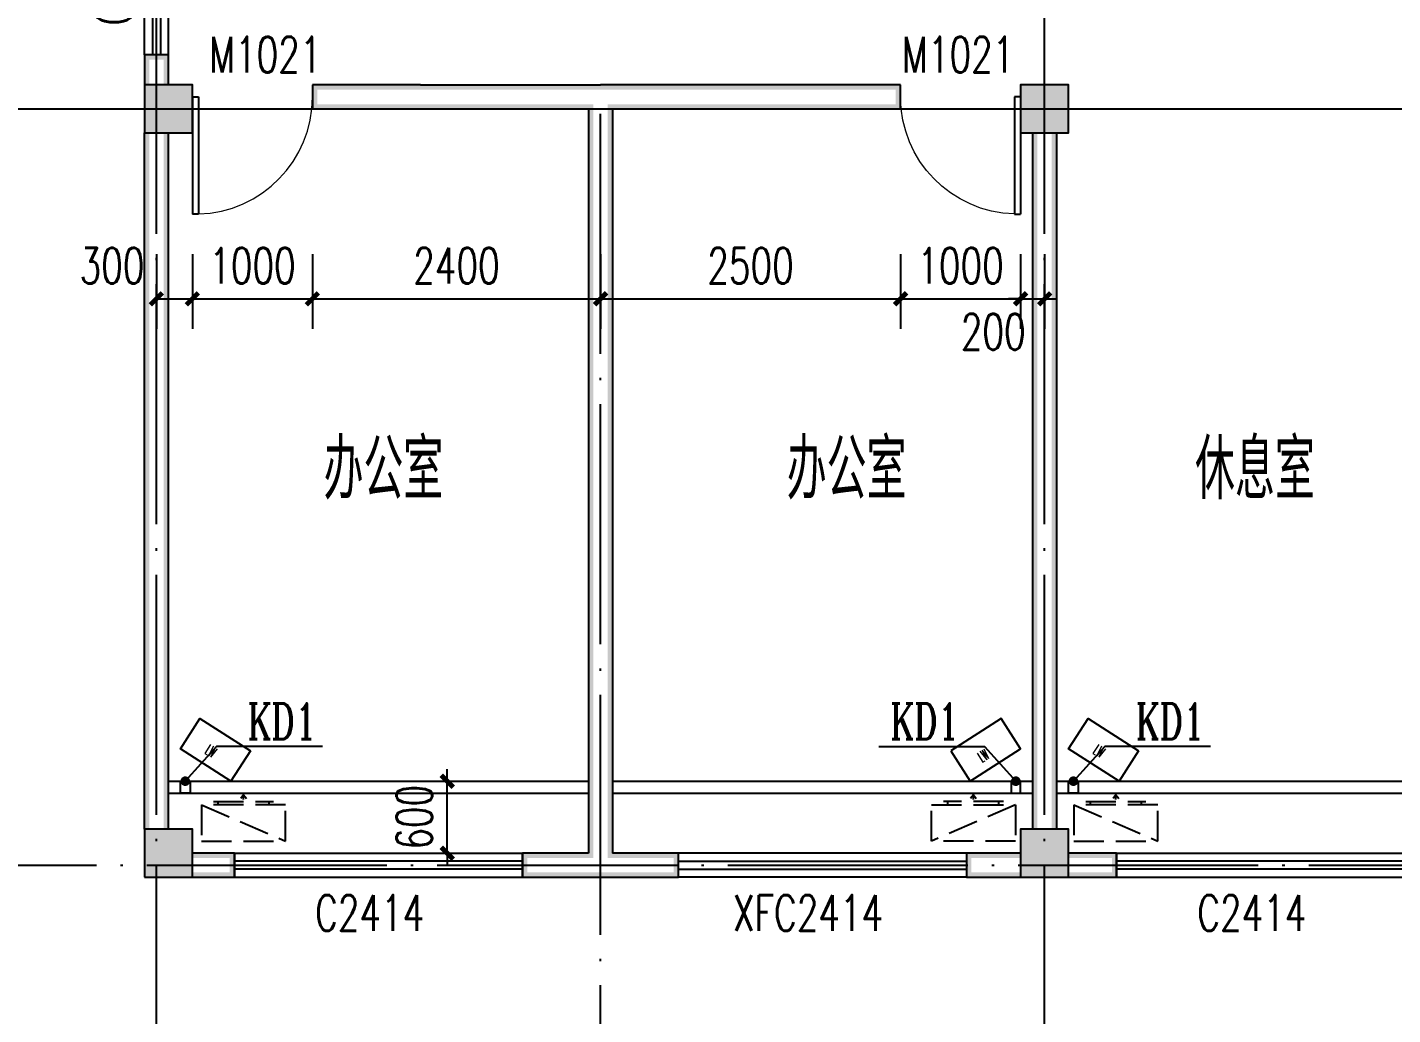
# Model space of a CAD drawing. Extents: x 5904849 to 6011887, y -826029 to -177002.
# Drawn here: x 5922338 to 5933714, y -528306 to -520080 of the extents above; entities that cross this region are included whole.
import ezdxf

# ---------------------------------------------------------------- set-up
doc = ezdxf.new("R2010")
doc.units = 0
doc.header["$LTSCALE"] = 1000
doc.header["$MEASUREMENT"] = 0
doc.linetypes.add('DASH', pattern=[0.35, 0.25, -0.1])
doc.linetypes.add('DOTE', pattern=[2.42, 2, -0.2, 0.02, -0.2])
doc.layers.get('0').update_dxf_attribs({"linetype": 'CONTINUOUS'})
doc.layers.get('Defpoints').update_dxf_attribs({"linetype": 'CONTINUOUS'})
for name, color, linetype in [('COLUMN', 9, 'CONTINUOUS'), ('DIM_SYMB', 3, 'CONTINUOUS'), ('DOTE', 252, 'CONTINUOUS'), ('PUB_DIM', 3, 'CONTINUOUS'), ('PUB_HATCH', 8, 'CONTINUOUS'), ('PUB_TEXT', 7, 'CONTINUOUS'), ('PUB_WALL', 9, 'CONTINUOUS'), ('WALL', 2, 'CONTINUOUS'), ('WINDOW', 4, 'CONTINUOUS'), ('WINDOW_TEXT', 7, 'CONTINUOUS'), ('厨卫布置', 6, 'CONTINUOUS'), ('填充', 251, 'CONTINUOUS'), ('排水', 221, 'CONTINUOUS')]:
    doc.layers.add(name, color=color, linetype=linetype)
doc.styles.add('_TCH_DIM_T3', font='SIMPLEX', dxfattribs={"width": 0.705882, "bigfont": 'GBCBIG'})
doc.styles.add('_TCH_LABEL', font='COMPLEX', dxfattribs={"bigfont": 'GBCBIG'})
doc.styles.add('_TCH_WINDOW', font='SIMPLEX', dxfattribs={"height": 3.5, "bigfont": 'GBCBIG'})
doc.styles.add('DIM_FONT', font='SIMPLEX', dxfattribs={"width": 0.7, "bigfont": 'GBCBIG'})
doc.styles.add('schuco', font='sceie.shx', dxfattribs={"width": 0.7, "bigfont": 'sceic.shx'})
doc.dimstyles.new('_TCH_ARCH&&100', dxfattribs={"dimtxt": 297.5, "dimasz": 100, "dimexe": 250, "dimexo": 300, "dimgap": 126.25, "dimtad": 1, "dimdec": 0, "dimzin": 0, "dimdsep": 46, "dimtxsty": '_TCH_DIM_T3', "dimblk": 'ARCHTICK', "dimcen": 0.09, "dimclrt": 7, "dimazin": 2, "dimtfac": 1, "dimtdec": 0, "dimtix": 1, "dimtmove": 2, "dimatfit": 3, "dimfxl": 0, "dimtolj": 1, "dimtzin": 0, "dimarcsym": 0})

# ---------------------------------------------------------------- blocks, each defined once
blk = doc.blocks.new('_ArchTick')
at = {"color": 0, "linetype": 'ByBlock', "const_width": 0.4}
blk.add_lwpolyline([(-0.5, -0.5), (0.5, 0.5)], dxfattribs=at)
blk = doc.blocks.new('*D908')
at = {"layer": 'Defpoints', "color": 0}
for p in [(5930614, -521671), (5930814, -521671), (5930814, -522342)]:
    blk.add_point(p, dxfattribs=at)
at = {"layer": 'PUB_DIM', "color": 0, "lineweight": -2}
for p, q in [((5930614, -521971), (5930614, -522592)), ((5930814, -521971), (5930814, -522592)), ((5930614, -522342), (5930514, -522342)), ((5930614, -522342), (5930814, -522342)), ((5930814, -522342), (5930914, -522342))]:
    blk.add_line(p, q, dxfattribs=at)
at = {"layer": 'PUB_DIM', "color": 0, "lineweight": -2, "xscale": 100, "yscale": 100, "zscale": 100}
blk.add_blockref('_ArchTick', (5930614, -522342), dxfattribs=at)
at = {"layer": 'PUB_DIM', "color": 0, "lineweight": -2, "xscale": 100, "yscale": 100, "zscale": 100, "rotation": 180}
blk.add_blockref('_ArchTick', (5930814, -522342), dxfattribs=at)
at = {"layer": 'PUB_DIM', "color": 7, "insert": (5930386, -522617), "char_height": 297.5, "attachment_point": 5, "style": '_TCH_DIM_T3'}
blk.add_mtext('\\A1;200', dxfattribs=at)
blk = doc.blocks.new('*D909')
at = {"layer": 'Defpoints', "color": 0}
for p in [(5929614, -521671), (5930614, -521671), (5930614, -522342)]:
    blk.add_point(p, dxfattribs=at)
at = {"layer": 'PUB_DIM', "color": 0, "lineweight": -2}
for p, q in [((5929614, -521971), (5929614, -522592)), ((5930614, -521971), (5930614, -522592)), ((5929614, -522342), (5930614, -522342))]:
    blk.add_line(p, q, dxfattribs=at)
at = {"layer": 'PUB_DIM', "color": 0, "lineweight": -2, "xscale": 100, "yscale": 100, "zscale": 100, "rotation": 180}
blk.add_blockref('_ArchTick', (5929614, -522342), dxfattribs=at)
at = {"layer": 'PUB_DIM', "color": 0, "lineweight": -2, "xscale": 100, "yscale": 100, "zscale": 100}
blk.add_blockref('_ArchTick', (5930614, -522342), dxfattribs=at)
at = {"layer": 'PUB_DIM', "color": 7, "insert": (5930114, -522067), "char_height": 297.5, "attachment_point": 5, "style": '_TCH_DIM_T3'}
blk.add_mtext('\\A1;1000', dxfattribs=at)
blk = doc.blocks.new('*D910')
at = {"layer": 'Defpoints', "color": 0}
for p in [(5927114, -521671), (5929614, -521671), (5929614, -522342)]:
    blk.add_point(p, dxfattribs=at)
at = {"layer": 'PUB_DIM', "color": 0, "lineweight": -2}
for p, q in [((5927114, -521971), (5927114, -522592)), ((5929614, -521971), (5929614, -522592)), ((5927114, -522342), (5929614, -522342))]:
    blk.add_line(p, q, dxfattribs=at)
at = {"layer": 'PUB_DIM', "color": 0, "lineweight": -2, "xscale": 100, "yscale": 100, "zscale": 100, "rotation": 180}
blk.add_blockref('_ArchTick', (5927114, -522342), dxfattribs=at)
at = {"layer": 'PUB_DIM', "color": 0, "lineweight": -2, "xscale": 100, "yscale": 100, "zscale": 100}
blk.add_blockref('_ArchTick', (5929614, -522342), dxfattribs=at)
at = {"layer": 'PUB_DIM', "color": 7, "insert": (5928364, -522067), "char_height": 297.5, "attachment_point": 5, "style": '_TCH_DIM_T3'}
blk.add_mtext('\\A1;2500', dxfattribs=at)
blk = doc.blocks.new('*D911')
at = {"layer": 'Defpoints', "color": 0}
for p in [(5924714, -521671), (5927114, -521671), (5927114, -522342)]:
    blk.add_point(p, dxfattribs=at)
at = {"layer": 'PUB_DIM', "color": 0, "lineweight": -2}
for p, q in [((5924714, -521971), (5924714, -522592)), ((5927114, -521971), (5927114, -522592)), ((5924714, -522342), (5927114, -522342))]:
    blk.add_line(p, q, dxfattribs=at)
at = {"layer": 'PUB_DIM', "color": 0, "lineweight": -2, "xscale": 100, "yscale": 100, "zscale": 100, "rotation": 180}
blk.add_blockref('_ArchTick', (5924714, -522342), dxfattribs=at)
at = {"layer": 'PUB_DIM', "color": 0, "lineweight": -2, "xscale": 100, "yscale": 100, "zscale": 100}
blk.add_blockref('_ArchTick', (5927114, -522342), dxfattribs=at)
at = {"layer": 'PUB_DIM', "color": 7, "insert": (5925914, -522067), "char_height": 297.5, "attachment_point": 5, "style": '_TCH_DIM_T3'}
blk.add_mtext('\\A1;2400', dxfattribs=at)
blk = doc.blocks.new('*D912')
at = {"layer": 'Defpoints', "color": 0}
for p in [(5923714, -521671), (5924714, -521671), (5924714, -522342)]:
    blk.add_point(p, dxfattribs=at)
at = {"layer": 'PUB_DIM', "color": 0, "lineweight": -2}
for p, q in [((5923714, -521971), (5923714, -522592)), ((5924714, -521971), (5924714, -522592)), ((5923714, -522342), (5924714, -522342))]:
    blk.add_line(p, q, dxfattribs=at)
at = {"layer": 'PUB_DIM', "color": 0, "lineweight": -2, "xscale": 100, "yscale": 100, "zscale": 100, "rotation": 180}
blk.add_blockref('_ArchTick', (5923714, -522342), dxfattribs=at)
at = {"layer": 'PUB_DIM', "color": 0, "lineweight": -2, "xscale": 100, "yscale": 100, "zscale": 100}
blk.add_blockref('_ArchTick', (5924714, -522342), dxfattribs=at)
at = {"layer": 'PUB_DIM', "color": 7, "insert": (5924214, -522067), "char_height": 297.5, "attachment_point": 5, "style": '_TCH_DIM_T3'}
blk.add_mtext('\\A1;1000', dxfattribs=at)
blk = doc.blocks.new('*D913')
at = {"layer": 'Defpoints', "color": 0}
for p in [(5923414, -521671), (5923714, -521671), (5923714, -522342)]:
    blk.add_point(p, dxfattribs=at)
at = {"layer": 'PUB_DIM', "color": 0, "lineweight": -2}
for p, q in [((5923414, -521971), (5923414, -522592)), ((5923714, -521971), (5923714, -522592)), ((5923414, -522342), (5923714, -522342))]:
    blk.add_line(p, q, dxfattribs=at)
at = {"layer": 'PUB_DIM', "color": 0, "lineweight": -2, "xscale": 100, "yscale": 100, "zscale": 100, "rotation": 180}
blk.add_blockref('_ArchTick', (5923414, -522342), dxfattribs=at)
at = {"layer": 'PUB_DIM', "color": 0, "lineweight": -2, "xscale": 100, "yscale": 100, "zscale": 100}
blk.add_blockref('_ArchTick', (5923714, -522342), dxfattribs=at)
at = {"layer": 'PUB_DIM', "color": 7, "insert": (5923044, -522067), "char_height": 297.5, "attachment_point": 5, "style": '_TCH_DIM_T3'}
blk.add_mtext('\\A1;300', dxfattribs=at)
blk = doc.blocks.new('*D987')
at = {"layer": 'Defpoints', "color": 0}
for p in [(5925264, -526361), (5925837, -526361), (5925264, -526961)]:
    blk.add_point(p, dxfattribs=at)
at = {"layer": 'PUB_DIM', "color": 0, "lineweight": -2}
for p, q in [((5925564, -526361), (5926087, -526361)), ((5925837, -526361), (5925837, -526261)), ((5925837, -526961), (5925837, -526361)), ((5925564, -526961), (5926087, -526961)), ((5925837, -526961), (5925837, -527061))]:
    blk.add_line(p, q, dxfattribs=at)
at = {"layer": 'PUB_DIM', "color": 0, "lineweight": -2, "xscale": 100, "yscale": 100, "zscale": 100}
for p, rotation in [((5925837, -526361), 270), ((5925837, -526961), 90)]:
    blk.add_blockref('_ArchTick', p, dxfattribs=dict(at, rotation=rotation))
at = {"layer": 'PUB_DIM', "color": 7, "insert": (5925562, -526661), "char_height": 297.5, "attachment_point": 5, "rotation": 90, "style": '_TCH_DIM_T3'}
blk.add_mtext('\\A1;600', dxfattribs=at)
blk = doc.blocks.new('$DorLib2D$00000001')
for p, q in [((0.45, 0.975), (0.5, 0.975)), ((0.45, 0), (0.45, 0.975)), ((0.5, 0), (0.5, 0.975)), ((0.5, 0), (0.45, 0))]:
    blk.add_line(p, q)
at = {"lineweight": 13}
blk.add_arc((0.475, 0), 0.975, 91.4693, 180, dxfattribs=at)
blk = doc.blocks.new('$TCHSYS$WIN2D')
for p, q in [((-0.5, 0.5), (0.5, 0.5)), ((-0.5, 0.5), (-0.5, -0.5)), ((0.5, 0.5), (0.5, -0.5)), ((0.5, 0.1667), (-0.5, 0.1667)), ((0.5, -0.1667), (-0.5, -0.1667)), ((-0.5, -0.5), (0.5, -0.5))]:
    blk.add_line(p, q)
blk = doc.blocks.new('$WINLIB2D$00000001')
at = {"color": 0}
for points in [[(-0.5, 0.5), (-0.5, -0.5)], [(-0.5, 0.5), (0.5, 0.5)], [(0.5, -0.5), (0.5, 0.5)], [(0.5, 0.1667), (-0.5, 0.1667)], [(0.5, -0.1667), (-0.5, -0.1667)], [(-0.5, -0.5), (0.5, -0.5)]]:
    blk.add_lwpolyline(points, dxfattribs=at)
blk = doc.blocks.new('_FZH')
blk.add_lwpolyline([(-0.5, -0.5), (0.5, -0.5), (0.5, 0.5), (-0.5, 0.5)], close=True)
at = {"layer": 'PUB_HATCH'}
blk.add_solid([(-0.5, -0.5), (0.5, -0.5), (-0.5, 0.5), (0.5, 0.5)], dxfattribs=at)
blk = doc.blocks.new('A$C2E081725')
at = {"linetype": 'DASH'}
for p, q in [((700, 94), (0, 394)), ((600, 64), (100, 64)), ((138, 94), (138, 64)), ((350, 8), (327, 39)), ((350, 49), (350, 0)), ((350, 8), (373, 39)), ((563, 94), (563, 64))]:
    blk.add_line(p, q, dxfattribs=at)
blk.add_lwpolyline([(0, 394), (0, 94), (700, 94), (700, 394)], close=True, dxfattribs=at)

msp = doc.modelspace()

# ---------------------------------------------------------------- hatches: boundary and pattern name
at = {"layer": 'PUB_WALL', "linetype": 'ByBlock'}
for points in [[(5923514.3, -520310.5), (5923314.3, -520310.5), (5923354.3, -520350.5), (5923474.3, -520350.5)], [(5923314.3, -520560.5), (5923354.3, -520560.5), (5923354.3, -520350.5), (5923314.3, -520310.5)], [(5923474.3, -520560.5), (5923514.3, -520560.5), (5923514.3, -520310.5), (5923474.3, -520350.5)], [(5923714.3, -520560.5), (5923314.3, -520560.5), (5923354.3, -520600.5), (5923674.3, -520600.5)], [(5923314.3, -520560.5), (5923314.3, -520960.5), (5923354.3, -520920.5), (5923354.3, -520600.5)], [(5923714.3, -520960.5), (5923714.3, -520560.5), (5923674.3, -520600.5), (5923674.3, -520920.5)], [(5925614.3, -520560.5), (5924714.3, -520560.5), (5924754.3, -520600.5), (5925614.3, -520600.5)], [(5924714.3, -520560.5), (5924714.3, -520760.5), (5924754.3, -520720.5), (5924754.3, -520600.5)], [(5925614.3, -520560.5), (5927114.3, -520560.5), (5927114.3, -520600.5), (5925614.3, -520600.5)], [(5929614.3, -520560.5), (5927114.3, -520560.5), (5927114.3, -520600.5), (5929574.3, -520600.5)], [(5929614.3, -520760.5), (5929614.3, -520560.5), (5929574.3, -520600.5), (5929574.3, -520720.5)], [(5931014.3, -520560.5), (5930614.3, -520560.5), (5930654.3, -520600.5), (5930974.3, -520600.5)], [(5930614.3, -520560.5), (5930614.3, -520960.5), (5930654.3, -520920.5), (5930654.3, -520600.5)], [(5931014.3, -520960.5), (5931014.3, -520560.5), (5930974.3, -520600.5), (5930974.3, -520920.5)], [(5924714.3, -520760.5), (5925614.3, -520760.5), (5925614.3, -520720.5), (5924754.3, -520720.5)], [(5925614.3, -520760.5), (5927014.3, -520760.5), (5927054.3, -520720.5), (5925614.3, -520720.5)], [(5927014.3, -520760.5), (5927014.3, -526960.5), (5927054.3, -527000.5), (5927054.3, -520720.5)], [(5927214.3, -520760.5), (5929614.3, -520760.5), (5929574.3, -520720.5), (5927174.3, -520720.5)], [(5927214.3, -520760.5), (5927214.3, -526960.5), (5927174.3, -527000.5), (5927174.3, -520720.5)], [(5923314.3, -520960.5), (5923714.3, -520960.5), (5923674.3, -520920.5), (5923354.3, -520920.5)], [(5923354.3, -520960.5), (5923314.3, -520960.5), (5923314.3, -526760.5), (5923354.3, -526760.5)], [(5923514.3, -520960.5), (5923474.3, -520960.5), (5923474.3, -526760.5), (5923514.3, -526760.5)], [(5930614.3, -520960.5), (5931014.3, -520960.5), (5930974.3, -520920.5), (5930654.3, -520920.5)], [(5930714.3, -526760.5), (5930754.3, -526760.5), (5930754.3, -520960.5), (5930714.3, -520960.5)], [(5930874.3, -526760.5), (5930914.3, -526760.5), (5930914.3, -520960.5), (5930874.3, -520960.5)], [(5923714.3, -526760.5), (5923314.3, -526760.5), (5923354.3, -526800.5), (5923674.3, -526800.5)], [(5923314.3, -526760.5), (5923314.3, -527160.5), (5923354.3, -527120.5), (5923354.3, -526800.5)], [(5923714.3, -527160.5), (5923714.3, -526760.5), (5923674.3, -526800.5), (5923674.3, -527120.5)], [(5931014.3, -526760.5), (5930614.3, -526760.5), (5930654.3, -526800.5), (5930974.3, -526800.5)], [(5930614.3, -526760.5), (5930614.3, -527160.5), (5930654.3, -527120.5), (5930654.3, -526800.5)], [(5931014.3, -527160.5), (5931014.3, -526760.5), (5930974.3, -526800.5), (5930974.3, -527120.5)], [(5923714.3, -526960.5), (5923714.3, -527000.5), (5924024.3, -527000.5), (5924064.3, -526960.5)], [(5924064.3, -527160.5), (5924064.3, -526960.5), (5924024.3, -527000.5), (5924024.3, -527120.5)], [(5927014.3, -526960.5), (5926464.3, -526960.5), (5926504.3, -527000.5), (5927054.3, -527000.5)], [(5926464.3, -526960.5), (5926464.3, -527160.5), (5926504.3, -527120.5), (5926504.3, -527000.5)], [(5927764.3, -526960.5), (5927214.3, -526960.5), (5927174.3, -527000.5), (5927724.3, -527000.5)], [(5927764.3, -527160.5), (5927764.3, -526960.5), (5927724.3, -527000.5), (5927724.3, -527120.5)], [(5930614.3, -527000.5), (5930614.3, -526960.5), (5930164.3, -526960.5), (5930204.3, -527000.5)], [(5930164.3, -526960.5), (5930164.3, -527160.5), (5930204.3, -527120.5), (5930204.3, -527000.5)], [(5931014.3, -526960.5), (5931014.3, -527000.5), (5931374.3, -527000.5), (5931414.3, -526960.5)], [(5931414.3, -527160.5), (5931414.3, -526960.5), (5931374.3, -527000.5), (5931374.3, -527120.5)], [(5923314.3, -527160.5), (5923714.3, -527160.5), (5923674.3, -527120.5), (5923354.3, -527120.5)], [(5923714.3, -527120.5), (5923714.3, -527160.5), (5924064.3, -527160.5), (5924024.3, -527120.5)], [(5926464.3, -527160.5), (5927114.3, -527160.5), (5927114.3, -527120.5), (5926504.3, -527120.5)], [(5927114.3, -527160.5), (5927764.3, -527160.5), (5927724.3, -527120.5), (5927114.3, -527120.5)], [(5930614.3, -527160.5), (5930614.3, -527120.5), (5930204.3, -527120.5), (5930164.3, -527160.5)], [(5930614.3, -527160.5), (5931014.3, -527160.5), (5930974.3, -527120.5), (5930654.3, -527120.5)], [(5931014.3, -527120.5), (5931014.3, -527160.5), (5931414.3, -527160.5), (5931374.3, -527120.5)]]:
    msp.add_hatch(color=256, dxfattribs=at).paths.add_polyline_path(points)

# ---------------------------------------------------------------- linework, layer by layer
at = {"linetype": 'ByBlock'}
for p, q in [((5923514.3, -526360.5), (5927014.3, -526360.5)), ((5927214.3, -526360.5), (5930714.3, -526360.5)), ((5930914.3, -526360.5), (5934314.3, -526360.5))]:
    msp.add_line(p, q, dxfattribs=at)
at = {"layer": 'DIM_SYMB'}
for points in [[(5924797, -526070.6), (5923915.9, -526070.6), (5923654.3, -526360.5)], [(5929431.6, -526070.6), (5930312.7, -526070.6), (5930574.3, -526360.5)], [(5932197, -526070.6), (5931315.9, -526070.6), (5931054.3, -526360.5)]]:
    msp.add_lwpolyline(points, dxfattribs=at)
at = {"layer": 'DIM_SYMB', "const_width": 40}
for points in [[(5923667.7, -526345.7, 1), (5923640.9, -526375.4, 1)], [(5930560.9, -526345.7, 1), (5930587.7, -526375.4, 1)], [(5931067.7, -526345.7, 1), (5931040.9, -526375.4, 1)]]:
    msp.add_lwpolyline(points, format="xyb", close=True, dxfattribs=at)
at = {"layer": 'DOTE', "linetype": 'DOTE'}
for p, q in [((5923414.3, -529060.5), (5923414.3, -509560.5)), ((5930814.3, -529060.5), (5930814.3, -509560.5)), ((5920914.3, -520760.5), (5947914.3, -520760.5)), ((5922514.3, -520760.5), (5946314.3, -520760.5)), ((5927114.3, -530060.5), (5927114.3, -520760.5)), ((5920914.3, -527060.5), (5947914.3, -527060.5))]:
    msp.add_line(p, q, dxfattribs=at)
at = {"layer": 'WALL', "linetype": 'ByBlock'}
for p, q in [((5923514.3, -520310.5), (5923314.3, -520310.5)), ((5923314.3, -520310.5), (5923314.3, -520560.5)), ((5923514.3, -520560.5), (5923514.3, -520310.5)), ((5925614.3, -520560.5), (5924714.3, -520560.5)), ((5924714.3, -520560.5), (5924714.3, -520760.5)), ((5925614.3, -520560.5), (5927114.3, -520560.5)), ((5929614.3, -520560.5), (5927114.3, -520560.5)), ((5929614.3, -520760.5), (5929614.3, -520560.5)), ((5924714.3, -520760.5), (5925614.3, -520760.5)), ((5925614.3, -520760.5), (5927014.3, -520760.5)), ((5927014.3, -520760.5), (5927014.3, -526960.5)), ((5927214.3, -520760.5), (5929614.3, -520760.5)), ((5927214.3, -520760.5), (5927214.3, -526960.5)), ((5923314.3, -526760.5), (5923314.3, -520960.5)), ((5923514.3, -526760.5), (5923514.3, -520960.5)), ((5930714.3, -520960.5), (5930714.3, -526760.5)), ((5930914.3, -520960.5), (5930914.3, -526760.5)), ((5924064.3, -526960.5), (5923714.3, -526960.5)), ((5924064.3, -527160.5), (5924064.3, -526960.5)), ((5927014.3, -526960.5), (5926464.3, -526960.5)), ((5926464.3, -526960.5), (5926464.3, -527160.5)), ((5927764.3, -526960.5), (5927214.3, -526960.5)), ((5927764.3, -527160.5), (5927764.3, -526960.5)), ((5930614.3, -526960.5), (5930164.3, -526960.5)), ((5930164.3, -526960.5), (5930164.3, -527160.5)), ((5931414.3, -526960.5), (5931014.3, -526960.5)), ((5931414.3, -527160.5), (5931414.3, -526960.5)), ((5923714.3, -527160.5), (5924064.3, -527160.5)), ((5926464.3, -527160.5), (5927114.3, -527160.5)), ((5927114.3, -527160.5), (5927764.3, -527160.5)), ((5930164.3, -527160.5), (5930614.3, -527160.5)), ((5931014.3, -527160.5), (5931414.3, -527160.5))]:
    msp.add_line(p, q, dxfattribs=at)
at = {"layer": '厨卫布置'}
for points in [[(5924197.1, -526108.1), (5924035, -526360.5), (5923614.3, -526090.3), (5923776.4, -525837.9)], [(5930031.5, -526108.1), (5930193.6, -526360.5), (5930614.3, -526090.3), (5930452.2, -525837.9)], [(5931597.1, -526108.1), (5931435, -526360.5), (5931014.3, -526090.3), (5931176.4, -525837.9)]]:
    msp.add_lwpolyline(points, close=True, dxfattribs=at)
at = {"layer": '填充', "linetype": 'DASH', "ltscale": 500}
for p, q in [((5923514.3, -526460.5), (5927014.3, -526460.5)), ((5927214.3, -526460.5), (5930714.3, -526460.5)), ((5930914.3, -526460.5), (5934314.3, -526460.5))]:
    msp.add_line(p, q, dxfattribs=at)
at = {"layer": '排水'}
for points in [[(5923694.3, -526460.5), (5923614.3, -526460.5), (5923614.3, -526360.5), (5923694.3, -526360.5)], [(5930534.3, -526460.5), (5930614.3, -526460.5), (5930614.3, -526360.5), (5930534.3, -526360.5)], [(5931094.3, -526460.5), (5931014.3, -526460.5), (5931014.3, -526360.5), (5931094.3, -526360.5)]]:
    msp.add_lwpolyline(points, close=True, dxfattribs=at)

# ---------------------------------------------------------------- block references
at = {"layer": 'COLUMN', "linetype": 'ByBlock', "xscale": 400, "yscale": 400, "zscale": 400}
for p in [(5923514.3, -520760.5), (5930814.3, -520760.5), (5923514.3, -526960.5), (5930814.3, -526960.5)]:
    msp.add_blockref('_FZH', p, dxfattribs=at)
at = {"layer": 'WINDOW', "linetype": 'ByBlock'}
ref = msp.add_blockref('$TCHSYS$WIN2D', (5923414.3, -519560.5), dxfattribs=dict(at, xscale=-1500, yscale=199.9999982714653, zscale=-1500, rotation=270.0000001285997))
ref.add_attrib('A', 'C1514', (5923210.4, -520065), dxfattribs={"layer": 'WINDOW_TEXT', "linetype": 'ByBlock', "height": 297.5, "rotation": 90, "style": '_TCH_WINDOW', "width": 0.705882})
ref = msp.add_blockref('$DorLib2D$00000001', (5924214.3, -520660.5), dxfattribs=dict(at, xscale=-1000, yscale=-1000, zscale=-1000, rotation=359.9999999743868))
ref.add_attrib('A', 'M1021', (5923853.1, -520456.6), dxfattribs={"layer": 'WINDOW_TEXT', "linetype": 'ByBlock', "height": 297.5, "style": '_TCH_WINDOW', "width": 0.705882})
ref = msp.add_blockref('$DorLib2D$00000001', (5930114.3, -520660.5), dxfattribs=dict(at, xscale=1000, yscale=-1000, zscale=1000, rotation=359.999999999854))
ref.add_attrib('A', 'M1021', (5929625.6, -520456.6), dxfattribs={"layer": 'WINDOW_TEXT', "linetype": 'ByBlock', "height": 297.5, "style": '_TCH_WINDOW', "width": 0.705882})
ref = msp.add_blockref('$WINLIB2D$00000001', (5925264.3, -527060.5), dxfattribs=dict(at, xscale=-2400, yscale=-200.0000003811438, zscale=-2400, rotation=180.0000000306717))
ref.add_attrib('A', 'C2414', (5924736.8, -527606.6), dxfattribs={"layer": 'WINDOW_TEXT', "linetype": 'ByBlock', "height": 297.5, "rotation": 0, "style": '_TCH_WINDOW', "width": 0.705882})
ref = msp.add_blockref('$WINLIB2D$00000001', (5928964.3, -527060.5), dxfattribs=dict(at, xscale=2400, yscale=-199.9999949552584, zscale=2400, rotation=180.0000000001875))
ref.add_attrib('A', 'XFC2414', (5928218.3, -527606.6), dxfattribs={"layer": 'WINDOW_TEXT', "linetype": 'ByBlock', "height": 297.5, "style": '_TCH_WINDOW', "width": 0.705882})
ref = msp.add_blockref('$WINLIB2D$00000001', (5932614.3, -527060.5), dxfattribs=dict(at, xscale=-2400, yscale=-199.9999949552584, zscale=-2400, rotation=180.0000000001871))
ref.add_attrib('A', 'C2414', (5932086.8, -527606.6), dxfattribs={"layer": 'WINDOW_TEXT', "linetype": 'ByBlock', "height": 297.5, "style": '_TCH_WINDOW', "width": 0.705882})
at = {"layer": '厨卫布置', "rotation": 180}
for p in [(5924490.3, -526465), (5931758.3, -526465)]:
    msp.add_blockref('A$C2E081725', p, dxfattribs=at)
at = {"layer": '厨卫布置', "xscale": -1, "rotation": 180}
msp.add_blockref('A$C2E081725', (5929870.4, -526465), dxfattribs=at)

# ---------------------------------------------------------------- texts
at = {"style": 'schuco', "width": 0.7}
for s, p in [('办公室', (5924806.4, -524012.2)), ('办公室', (5928665.4, -524012.2)), ('休息室', (5932067.9, -524012.2))]:
    msp.add_text(s, height=500, dxfattribs=at).set_placement(p)
at = {"layer": 'PUB_TEXT', "style": '_TCH_LABEL', "width": 0.705882}
for p in [(5924171.7, -526010.6), (5929527, -526010.6), (5931571.7, -526010.6)]:
    msp.add_text('KD1', height=297.5, dxfattribs=at).set_placement(p)
at = {"layer": '厨卫布置', "style": 'DIM_FONT', "width": 0.494118}
for rotation, p in [(327.28331, (5923810.3, -526126)), (32.71669, (5930293.2, -526206.4)), (327.28331, (5931210.3, -526126))]:
    msp.add_text('LW', height=89.65, rotation=rotation, dxfattribs=at).set_placement(p)

# ---------------------------------------------------------------- dimensions: what is measured, and where the dimension line sits
at = {"layer": 'PUB_DIM', "color": 0}
for base, p1, p2, picture, middle in [((5923714.3, -522342.4), (5923414.3, -521671.3), (5923714.3, -521671.3), '*D913', (5923044.3, -522067.4)), ((5930814.3, -522342.4), (5930614.3, -521671.3), (5930814.3, -521671.3), '*D908', (5930386.3, -522617.4))]:
    dim = msp.add_linear_dim(base=base, p1=p1, p2=p2, angle=360, dimstyle='_TCH_ARCH&&100', dxfattribs=at)
    dim.commit()
    dim.dimension.update_dxf_attribs({"geometry": picture, "text_midpoint": middle, "dimtype": 129})
for p1, p2, distance, picture, middle in [((5923714.3, -521671.3), (5924714.3, -521671.3), -671, '*D912', (5924214.3, -522067.4)), ((5924714.3, -521671.3), (5927114.3, -521671.3), -671, '*D911', (5925914.3, -522067.4)), ((5927114.3, -521671.3), (5929614.3, -521671.3), -671, '*D910', (5928364.3, -522067.4)), ((5929614.3, -521671.3), (5930614.3, -521671.3), -671, '*D909', (5930114.3, -522067.4)), ((5925264.3, -526960.5), (5925264.3, -526360.5), -572.4, '*D987', (5925561.7, -526660.5))]:
    dim = msp.add_aligned_dim(p1=p1, p2=p2, distance=distance, dimstyle='_TCH_ARCH&&100', dxfattribs=at)
    dim.commit()
    dim.dimension.update_dxf_attribs({"geometry": picture, "text_midpoint": middle})

doc.saveas('drawing.dxf')
